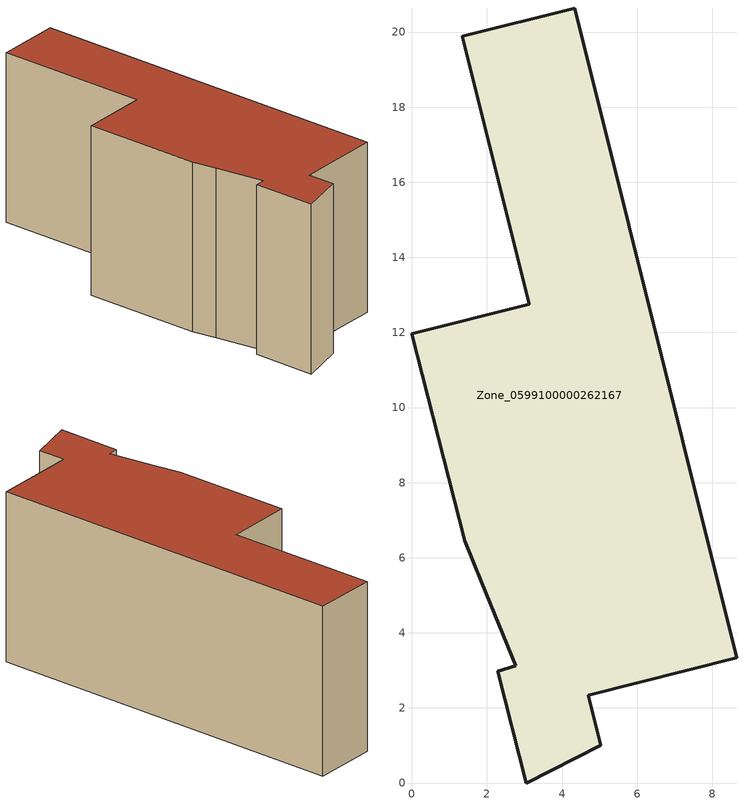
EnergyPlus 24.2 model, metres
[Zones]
Zone_0599100000262167
 floor ground (C_G): 4.34,20.64 8.65,3.33 4.7,2.34 5.03,1.01 3.05,0 2.29,2.98 2.77,3.13 1.86,5.34 1.41,6.45 0,11.96 3.13,12.75 1.34,19.89 z0
 wall outside (C_F): 8.65,3.33 4.34,20.64 1.34,19.89 3.13,12.75 0,11.96 1.41,6.45 1.86,5.34 2.77,3.13 2.29,2.98 3.05,0 5.03,1.01 4.7,2.34 8.65,3.33 z0:8.34
 roof outside (C_R): 2.29,2.98 3.05,0 5.03,1.01 4.7,2.34 8.65,3.33 4.34,20.64 1.34,19.89 3.13,12.75 0,11.96 1.41,6.45 1.86,5.34 2.77,3.13 z8.34
[BUILDING]
Pand.0599100000262167: North Axis=0; Terrain=City; Loads Convergence Tolerance Value=0.04; Temperature Convergence Tolerance Value=0.4; Solar Distribution=FullExterior; Maximum Number of Warmup Days=25; Minimum Number of Warmup Days=1
[Site:Location]
Rotterdam.The.Hague.AP_ZH_NLD Design_Conditions: Latitude=51.96; Longitude=4.45; Time Zone=1; Elevation=-4.5
[SITE:GROUNDTEMPERATURE:BUILDINGSURFACE]
18, 18, 18, 18, 18, 18, 18, 18, 18, 18, 18, 18
[MATERIAL] Thermal Absorptance=0.9; Solar Absorptance=0.7; Visible Absorptance=0.7
Name | Roughness | Thickness | Conductivity | Density | Specific Heat
G.TC.1975-1991 | MediumSmooth | 0.15 | 0.288461 | 540 | 1210
F.TC.1975-1991 | Rough | 0.3 | 0.230769 | 1920 | 840
R.TC.1975-1991 | MediumRough | 0.2 | 0.153846 | 1500 | 1000
[CONSTRUCTION]
C_G: G.TC.1975-1991
C_F: F.TC.1975-1991
C_R: R.TC.1975-1991
[ZONE]
Zone_0599100000262167: Type=1; Multiplier=1; Ceiling Height=Autocalculate; Volume=Autocalculate; Floor Area=autocalculate; Part of Total Floor Area=Yes
[ZONEINFILTRATION:DESIGNFLOWRATE]
Infil_Zone_0599100000262167: Zone or ZoneList or Space or SpaceList=Zone_0599100000262167; Schedule=AlwaysOn; Design Flow Rate Calculation Method=Flow/Area; Flow Rate per Floor Area=0.003; Constant Term Coefficient=1; Temperature Term Coefficient=0; Velocity Term Coefficient=0; Velocity Squared Term Coefficient=0
[HVACTEMPLATE:ZONE:IDEALLOADSAIRSYSTEM]
Zone_0599100000262167: Maximum Heating Supply Air Temperature=50; Minimum Cooling Supply Air Temperature=13; Maximum Heating Supply Air Humidity Ratio=0.0156; Minimum Cooling Supply Air Humidity Ratio=0.0077; Heating Limit=NoLimit; Cooling Limit=NoLimit; Dehumidification Control Type=ConstantSensibleHeatRatio; Cooling Sensible Heat Ratio=0.7; Dehumidification Setpoint=60; Humidification Control Type=None; Humidification Setpoint=30; Outdoor Air Method=None; Outdoor Air Flow Rate per Person=0.00944; Outdoor Air Flow Rate per Zone Floor Area=0; Outdoor Air Flow Rate per Zone=0; Demand Controlled Ventilation Type=None; Outdoor Air Economizer Type=NoEconomizer; Heat Recovery Type=None; Sensible Heat Recovery Effectiveness=0.7; Latent Heat Recovery Effectiveness=0.65
[ZONECONTROL:THERMOSTAT]
ThermostatControl_Zone_0599100000262167: Zone or ZoneList=Zone_0599100000262167; Control Type Schedule=DualSetpointControlType; Control 1=Thermostat_Zone_0599100000262167; Temperature Difference Between Cutout And Setpoint=0
[THERMOSTATSETPOINT:DUALSETPOINT]
Thermostat_Zone_0599100000262167: Heating Setpoint Temperature Schedule=HeatingSetpoint_Zone_0599100000262167; Cooling Setpoint Temperature Schedule=CoolingSetpoint_Zone_0599100000262167
[SCHEDULE:COMPACT]
HeatingSetpoint_Zone_0599100000262167: Through: 12/31, For: AllDays, Until: 24:00, 21
CoolingSetpoint_Zone_0599100000262167: Through: 12/31, For: AllDays, Until: 24:00, 24
DualSetpointControlType: Through: 12/31, For: AllDays, Until: 24:00, 4
AlwaysOn: Through: 12/31, For: AllDays, Until: 24:00, 1
